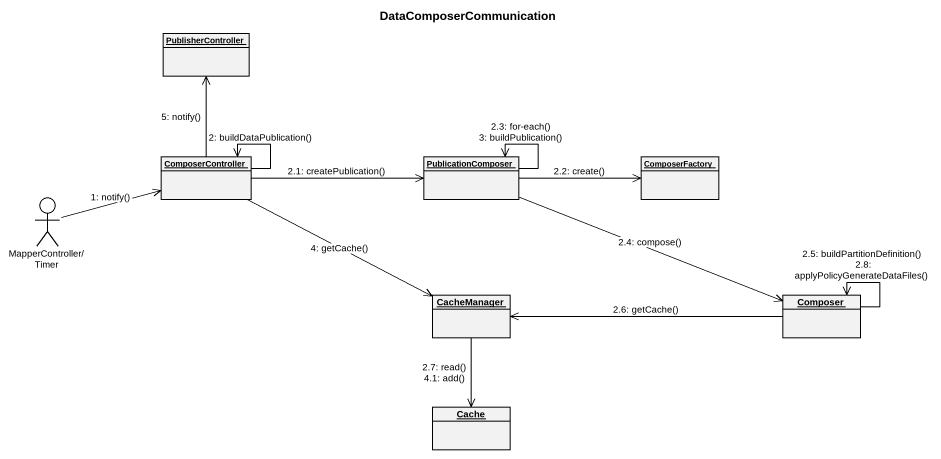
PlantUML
@startuml
title DataComposerCommunication
allowmixing
hide circle
hide empty members
object PublisherController
object ComposerController
object PublicationComposer
object ComposerFactory
actor "MapperController/Timer" as MapperController_Timer
object CacheManager
object Composer
object Cache
MapperController_Timer -right-> ComposerController : 1: notify()
ComposerController --> ComposerController : 2: buildDataPublication()
ComposerController -right-> PublicationComposer : 2.1: createPublication()
PublicationComposer -right-> ComposerFactory : 2.2: create()
PublicationComposer --> PublicationComposer : 2.3: for-each()\n3: buildPublication()
PublicationComposer -right-> Composer : 2.4: compose()
Composer --> Composer : 2.5: buildPartitionDefinition()\n2.8: applyPolicyGenerateDataFiles()
Composer -left-> CacheManager : 2.6: getCache()
CacheManager --> Cache : 2.7: read()\n4.1: add()
ComposerController -right-> CacheManager : 4: getCache()
ComposerController -up-> PublisherController : 5: notify()
@enduml
